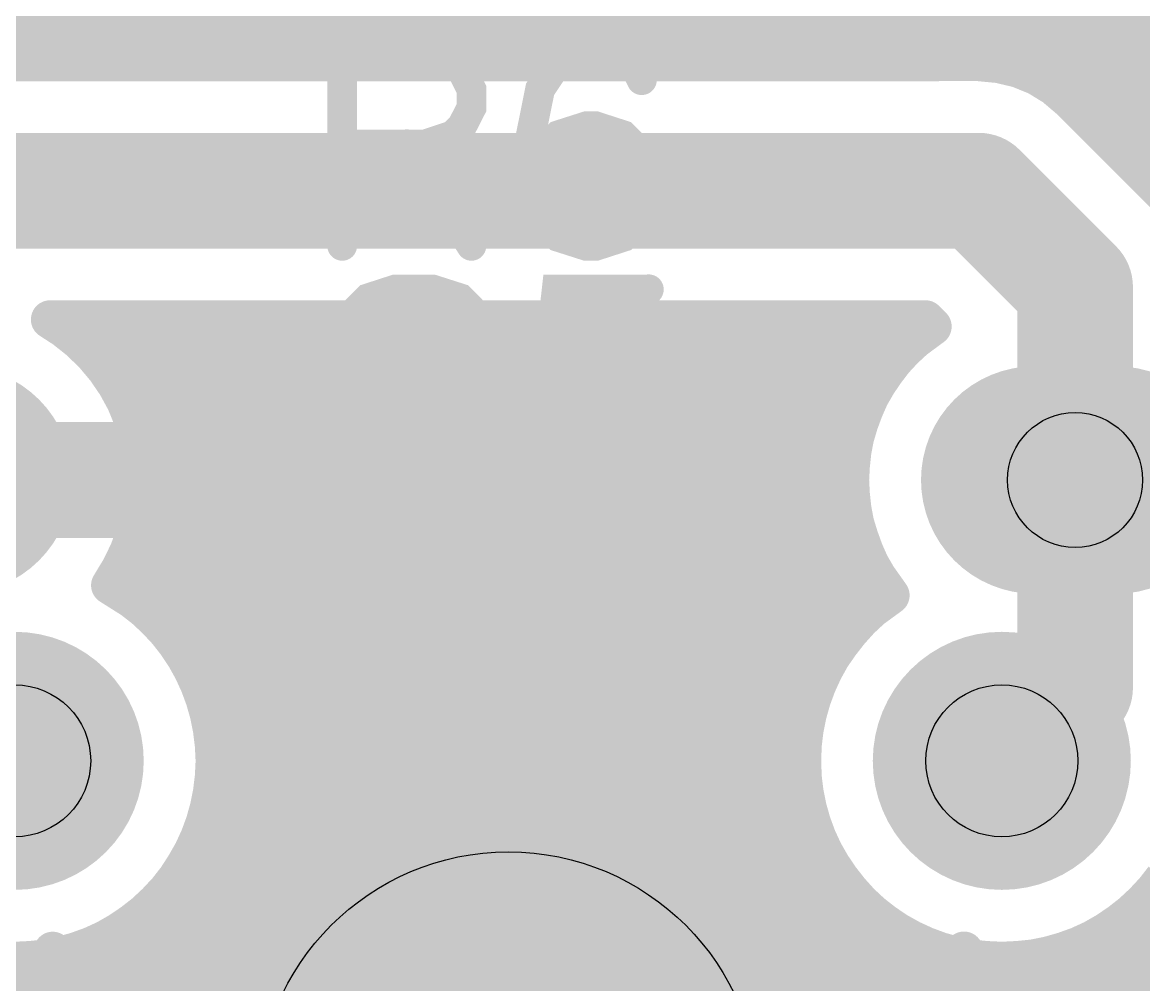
# Model space of a CAD drawing. Extents: x 0 to 2.03, y 0 to 1.72.
# Drawn here: x 1.5019 to 1.7925, y 0.2192 to 0.4686 of the extents above; entities that cross this region are included whole.
import ezdxf

# ---------------------------------------------------------------- set-up
doc = ezdxf.new("R2010")
doc.units = 0
for name, color, linetype in [('Drill_Top', 9, 'CONTINUOUS'), ('Top', 5, 'CONTINUOUS'), ('Top_Silk', 2, 'CONTINUOUS')]:
    doc.layers.add(name, color=color, linetype=linetype)

msp = doc.modelspace()

# ---------------------------------------------------------------- linework, layer by layer
at = {"layer": 'Drill_Top'}
for centre, radius in [((1.7748, 0.35), 0.0175), ((1.4999, 0.2772), 0.0197), ((1.7558, 0.2772), 0.0197)]:
    msp.add_circle(centre, radius, dxfattribs=at)
at = {"layer": 'Top', "linetype": 'CONTINUOUS'}
for points, const_width in [([(1.4542, 0.4676), (2.0064, 0.4676)], 0.01), ([(1.4437, 0.4583), (1.7498, 0.4584)], 0.01), ([(1.7498, 0.4584), (1.755, 0.4579)], 0.01), ([(1.755, 0.4579), (1.7601, 0.4567)], 0.01), ([(1.757, 0.4578), (2.0064, 0.4578)], 0.01), ([(1.7601, 0.4567), (1.765, 0.4547)], 0.01), ([(1.765, 0.4547), (1.7694, 0.452)], 0.01), ([(1.7694, 0.452), (1.7734, 0.4486)], 0.01), ([(1.7734, 0.4486), (1.7737, 0.4483)], 0.01), ([(1.7737, 0.4483), (1.7984, 0.4236)], 0.01), ([(1.7751, 0.4479), (2.0064, 0.4479)], 0.01), ([(1.7849, 0.438), (2.0064, 0.438)], 0.01), ([(1.3686, 0.425), (1.7498, 0.425)], 0.03), ([(1.7498, 0.425), (1.7748, 0.4)], 0.03), ([(1.7948, 0.4282), (2.0064, 0.4282)], 0.01), ([(1.7748, 0.4), (1.7748, 0.2962)], 0.03), ([(1.736, 0.3916), (1.5091, 0.3916)], 0.01), ([(1.5091, 0.3916), (1.5128, 0.3892)], 0.01), ([(1.7378, 0.3898), (1.736, 0.3916)], 0.01), ([(1.5128, 0.3892), (1.5167, 0.3861)], 0.01), ([(1.5145, 0.3887), (1.7351, 0.3887)], 0.01), ([(1.7332, 0.3864), (1.7378, 0.3898)], 0.01), ([(1.5167, 0.3861), (1.5203, 0.3826)], 0.01), ([(1.7304, 0.3838), (1.7332, 0.3864)], 0.01), ([(1.5203, 0.3826), (1.5235, 0.3788)], 0.01), ([(1.7279, 0.3811), (1.7304, 0.3838)], 0.01), ([(1.5235, 0.3788), (1.5263, 0.3747)], 0.01), ([(1.5245, 0.3788), (1.7251, 0.3788)], 0.01), ([(1.7256, 0.3781), (1.7279, 0.3811)], 0.01), ([(1.7235, 0.375), (1.7256, 0.3781)], 0.01), ([(1.5263, 0.3747), (1.5287, 0.3703)], 0.01), ([(1.7216, 0.3717), (1.7235, 0.375)], 0.01), ([(1.5287, 0.3703), (1.5306, 0.3656)], 0.01), ([(1.7201, 0.3683), (1.7216, 0.3717)], 0.01), ([(1.5303, 0.369), (1.7193, 0.369)], 0.01), ([(1.7188, 0.3648), (1.7201, 0.3683)], 0.01), ([(1.5306, 0.3656), (1.532, 0.3608)], 0.01), ([(1.7177, 0.3611), (1.7188, 0.3648)], 0.01), ([(1.4164, 0.35), (1.5332, 0.35)], 0.03), ([(1.532, 0.3608), (1.5328, 0.3559)], 0.01), ([(1.5333, 0.3591), (1.7163, 0.3591)], 0.01), ([(1.717, 0.3575), (1.7177, 0.3611)], 0.01), ([(1.7748, 0.35), (1.7748, 0.2962)], 0.03), ([(1.5328, 0.3559), (1.5332, 0.3509)], 0.01), ([(1.7166, 0.3537), (1.717, 0.3575)], 0.01), ([(1.7164, 0.35), (1.7166, 0.3537)], 0.01), ([(1.5332, 0.3509), (1.533, 0.346)], 0.01), ([(1.7166, 0.3462), (1.7164, 0.35)], 0.01), ([(1.5342, 0.3492), (1.7154, 0.3492)], 0.01), ([(1.533, 0.346), (1.5324, 0.341)], 0.01), ([(1.717, 0.3425), (1.7166, 0.3462)], 0.01), ([(1.5324, 0.341), (1.5312, 0.3362)], 0.01), ([(1.7177, 0.3388), (1.717, 0.3425)], 0.01), ([(1.533, 0.3393), (1.7166, 0.3393)], 0.01), ([(1.7188, 0.3352), (1.7177, 0.3388)], 0.01), ([(1.5312, 0.3362), (1.5295, 0.3315)], 0.01), ([(1.7201, 0.3316), (1.7188, 0.3352)], 0.01), ([(1.5295, 0.3315), (1.5273, 0.327)], 0.01), ([(1.5296, 0.3295), (1.72, 0.3295)], 0.01), ([(1.7216, 0.3282), (1.7201, 0.3316)], 0.01), ([(1.5273, 0.327), (1.5247, 0.3227)], 0.01), ([(1.7235, 0.3249), (1.7216, 0.3282)], 0.01), ([(1.7269, 0.3201), (1.7235, 0.3249)], 0.01), ([(1.5247, 0.3227), (1.5304, 0.3191)], 0.01), ([(1.5304, 0.3191), (1.5336, 0.3166)], 0.01), ([(1.5307, 0.3196), (1.725, 0.3196)], 0.01), ([(1.7221, 0.3166), (1.7269, 0.3201)], 0.01), ([(1.5336, 0.3166), (1.5366, 0.3138)], 0.01), ([(1.7191, 0.3138), (1.7221, 0.3166)], 0.01), ([(1.5366, 0.3138), (1.5394, 0.3108)], 0.01), ([(1.7164, 0.3108), (1.7191, 0.3138)], 0.01), ([(1.5394, 0.3108), (1.5419, 0.3076)], 0.01), ([(1.5413, 0.3097), (1.7145, 0.3097)], 0.01), ([(1.7139, 0.3076), (1.7164, 0.3108)], 0.01), ([(1.5419, 0.3076), (1.5441, 0.3043)], 0.01), ([(1.7116, 0.3043), (1.7139, 0.3076)], 0.01), ([(1.7748, 0.2962), (1.7558, 0.2772)], 0.03), ([(1.7748, 0.2962), (1.7558, 0.2772)], 0.03), ([(1.5441, 0.3043), (1.5461, 0.3007)], 0.01), ([(1.7096, 0.3007), (1.7116, 0.3043)], 0.01), ([(1.5461, 0.3007), (1.5478, 0.297)], 0.01), ([(1.7079, 0.297), (1.7096, 0.3007)], 0.01), ([(1.5475, 0.2999), (1.7082, 0.2999)], 0.01), ([(1.5478, 0.297), (1.5492, 0.2932)], 0.01), ([(1.7065, 0.2932), (1.7079, 0.297)], 0.01), ([(1.5492, 0.2932), (1.5503, 0.2893)], 0.01), ([(1.7054, 0.2893), (1.7065, 0.2932)], 0.01), ([(1.5503, 0.2893), (1.5511, 0.2853)], 0.01), ([(1.5512, 0.29), (1.7046, 0.29)], 0.01), ([(1.7046, 0.2853), (1.7054, 0.2893)], 0.01), ([(1.5511, 0.2853), (1.5516, 0.2812)], 0.01), ([(1.7041, 0.2812), (1.7046, 0.2853)], 0.01), ([(1.5516, 0.2812), (1.5518, 0.2772)], 0.01), ([(1.5527, 0.2801), (1.703, 0.2801)], 0.01), ([(1.704, 0.2772), (1.7041, 0.2812)], 0.01), ([(1.5518, 0.2772), (1.5516, 0.2731)], 0.01), ([(1.7041, 0.2731), (1.704, 0.2772)], 0.01), ([(1.5516, 0.2731), (1.5511, 0.269)], 0.01), ([(1.7046, 0.269), (1.7041, 0.2731)], 0.01), ([(1.5511, 0.269), (1.5503, 0.265)], 0.01), ([(1.5523, 0.2703), (1.7034, 0.2703)], 0.01), ([(1.7054, 0.265), (1.7046, 0.269)], 0.01), ([(1.5503, 0.265), (1.5492, 0.2611)], 0.01), ([(1.7065, 0.2611), (1.7054, 0.265)], 0.01), ([(1.5492, 0.2611), (1.5478, 0.2573)], 0.01), ([(1.55, 0.2604), (1.7057, 0.2604)], 0.01), ([(1.7079, 0.2573), (1.7065, 0.2611)], 0.01), ([(1.5478, 0.2573), (1.5461, 0.2536)], 0.01), ([(1.7096, 0.2536), (1.7079, 0.2573)], 0.01), ([(1.5461, 0.2536), (1.5441, 0.2501)], 0.01), ([(1.7116, 0.2501), (1.7096, 0.2536)], 0.01), ([(1.5441, 0.2501), (1.5419, 0.2467)], 0.01), ([(1.5454, 0.2505), (1.7103, 0.2505)], 0.01), ([(1.7139, 0.2467), (1.7116, 0.2501)], 0.01), ([(1.5419, 0.2467), (1.5394, 0.2435)], 0.01), ([(1.7164, 0.2435), (1.7139, 0.2467)], 0.01), ([(1.7978, 0.2467), (1.7953, 0.2435)], 0.01), ([(1.5394, 0.2435), (1.5366, 0.2405)], 0.01), ([(1.7191, 0.2405), (1.7164, 0.2435)], 0.01), ([(1.7953, 0.2435), (1.7925, 0.2405)], 0.01), ([(1.5366, 0.2405), (1.5336, 0.2377)], 0.01), ([(1.5378, 0.2407), (1.718, 0.2407)], 0.01), ([(1.7221, 0.2377), (1.7191, 0.2405)], 0.01), ([(1.7925, 0.2405), (1.7895, 0.2377)], 0.01), ([(1.7937, 0.2407), (1.8691, 0.2407)], 0.01), ([(1.5336, 0.2377), (1.5304, 0.2352)], 0.01), ([(1.7253, 0.2352), (1.7221, 0.2377)], 0.01), ([(1.7895, 0.2377), (1.7863, 0.2352)], 0.01), ([(1.5304, 0.2352), (1.527, 0.2329)], 0.01), ([(1.7287, 0.2329), (1.7253, 0.2352)], 0.01), ([(1.7863, 0.2352), (1.7829, 0.2329)], 0.01), ([(1.5235, 0.2309), (1.5198, 0.2292)], 0.01), ([(1.527, 0.2329), (1.5235, 0.2309)], 0.01), ([(1.5242, 0.2308), (1.7316, 0.2308)], 0.01), ([(1.7323, 0.2309), (1.7287, 0.2329)], 0.01), ([(1.736, 0.2292), (1.7323, 0.2309)], 0.01), ([(1.7794, 0.2309), (1.7757, 0.2292)], 0.01), ([(1.7829, 0.2329), (1.7794, 0.2309)], 0.01), ([(1.7801, 0.2308), (1.8957, 0.2308)], 0.01), ([(1.5159, 0.2278), (1.512, 0.2267)], 0.01), ([(1.5198, 0.2292), (1.5159, 0.2278)], 0.01), ([(1.7398, 0.2278), (1.736, 0.2292)], 0.01), ([(1.7437, 0.2267), (1.7398, 0.2278)], 0.01), ([(1.7718, 0.2278), (1.7679, 0.2267)], 0.01), ([(1.7757, 0.2292), (1.7718, 0.2278)], 0.01), ([(1.4999, 0.2253), (1.4958, 0.2255)], 0.01), ([(1.504, 0.2255), (1.4999, 0.2253)], 0.01), ([(1.508, 0.2259), (1.504, 0.2255)], 0.01), ([(1.512, 0.2267), (1.508, 0.2259)], 0.01), ([(1.7477, 0.2259), (1.7437, 0.2267)], 0.01), ([(1.7517, 0.2255), (1.7477, 0.2259)], 0.01), ([(1.7558, 0.2253), (1.7517, 0.2255)], 0.01), ([(1.7599, 0.2255), (1.7558, 0.2253)], 0.01), ([(1.7639, 0.2259), (1.7599, 0.2255)], 0.01), ([(1.7679, 0.2267), (1.7639, 0.2259)], 0.01), ([(0.2906, 0.2209), (2.0064, 0.2209)], 0.01)]:
    msp.add_lwpolyline(points, dxfattribs=dict(at, const_width=const_width))
for points, const_width in [([(1.7473, 0.4584, 1), (1.7523, 0.4584, 1), (1.7473, 0.4584, 1)], 0.005), ([(1.7473, 0.4584, 1), (1.7523, 0.4584, 1), (1.7473, 0.4584, 1)], 0.005), ([(1.7525, 0.4579, 1), (1.7575, 0.4579, 1), (1.7525, 0.4579, 1)], 0.005), ([(1.7525, 0.4579, 1), (1.7575, 0.4579, 1), (1.7525, 0.4579, 1)], 0.005), ([(1.7576, 0.4567, 1), (1.7626, 0.4567, 1), (1.7576, 0.4567, 1)], 0.005), ([(1.7576, 0.4567, 1), (1.7626, 0.4567, 1), (1.7576, 0.4567, 1)], 0.005), ([(1.7625, 0.4547, 1), (1.7675, 0.4547, 1), (1.7625, 0.4547, 1)], 0.005), ([(1.7625, 0.4547, 1), (1.7675, 0.4547, 1), (1.7625, 0.4547, 1)], 0.005), ([(1.7669, 0.452, 1), (1.7719, 0.452, 1), (1.7669, 0.452, 1)], 0.005), ([(1.7669, 0.452, 1), (1.7719, 0.452, 1), (1.7669, 0.452, 1)], 0.005), ([(1.7709, 0.4486, 1), (1.7759, 0.4486, 1), (1.7709, 0.4486, 1)], 0.005), ([(1.7709, 0.4486, 1), (1.7759, 0.4486, 1), (1.7709, 0.4486, 1)], 0.005), ([(1.7712, 0.4483, 1), (1.7762, 0.4483, 1), (1.7712, 0.4483, 1)], 0.005), ([(1.7712, 0.4483, 1), (1.7762, 0.4483, 1), (1.7712, 0.4483, 1)], 0.005), ([(1.7423, 0.425, 1), (1.7573, 0.425, 1), (1.7423, 0.425, 1)], 0.015), ([(1.7423, 0.425, 1), (1.7573, 0.425, 1), (1.7423, 0.425, 1)], 0.015), ([(1.7673, 0.4, 1), (1.7823, 0.4, 1), (1.7673, 0.4, 1)], 0.015), ([(1.7673, 0.4, 1), (1.7823, 0.4, 1), (1.7673, 0.4, 1)], 0.015), ([(1.5066, 0.3916, 1), (1.5116, 0.3916, 1), (1.5066, 0.3916, 1)], 0.005), ([(1.5066, 0.3916, 1), (1.5116, 0.3916, 1), (1.5066, 0.3916, 1)], 0.005), ([(1.7335, 0.3916, 1), (1.7385, 0.3916, 1), (1.7335, 0.3916, 1)], 0.005), ([(1.7335, 0.3916, 1), (1.7385, 0.3916, 1), (1.7335, 0.3916, 1)], 0.005), ([(1.5103, 0.3892, 1), (1.5153, 0.3892, 1), (1.5103, 0.3892, 1)], 0.005), ([(1.5103, 0.3892, 1), (1.5153, 0.3892, 1), (1.5103, 0.3892, 1)], 0.005), ([(1.7353, 0.3898, 1), (1.7403, 0.3898, 1), (1.7353, 0.3898, 1)], 0.005), ([(1.7353, 0.3898, 1), (1.7403, 0.3898, 1), (1.7353, 0.3898, 1)], 0.005), ([(1.5142, 0.3861, 1), (1.5192, 0.3861, 1), (1.5142, 0.3861, 1)], 0.005), ([(1.5142, 0.3861, 1), (1.5192, 0.3861, 1), (1.5142, 0.3861, 1)], 0.005), ([(1.7307, 0.3864, 1), (1.7357, 0.3864, 1), (1.7307, 0.3864, 1)], 0.005), ([(1.7307, 0.3864, 1), (1.7357, 0.3864, 1), (1.7307, 0.3864, 1)], 0.005), ([(1.5178, 0.3826, 1), (1.5228, 0.3826, 1), (1.5178, 0.3826, 1)], 0.005), ([(1.5178, 0.3826, 1), (1.5228, 0.3826, 1), (1.5178, 0.3826, 1)], 0.005), ([(1.7279, 0.3838, 1), (1.7329, 0.3838, 1), (1.7279, 0.3838, 1)], 0.005), ([(1.7279, 0.3838, 1), (1.7329, 0.3838, 1), (1.7279, 0.3838, 1)], 0.005), ([(1.521, 0.3788, 1), (1.526, 0.3788, 1), (1.521, 0.3788, 1)], 0.005), ([(1.521, 0.3788, 1), (1.526, 0.3788, 1), (1.521, 0.3788, 1)], 0.005), ([(1.7254, 0.3811, 1), (1.7304, 0.3811, 1), (1.7254, 0.3811, 1)], 0.005), ([(1.7254, 0.3811, 1), (1.7304, 0.3811, 1), (1.7254, 0.3811, 1)], 0.005), ([(1.7231, 0.3781, 1), (1.7281, 0.3781, 1), (1.7231, 0.3781, 1)], 0.005), ([(1.7231, 0.3781, 1), (1.7281, 0.3781, 1), (1.7231, 0.3781, 1)], 0.005), ([(1.5001, 0.35, 1), (1.4706, 0.35, 1), (1.5001, 0.35, 1)], 0.0295), ([(1.5238, 0.3747, 1), (1.5288, 0.3747, 1), (1.5238, 0.3747, 1)], 0.005), ([(1.5238, 0.3747, 1), (1.5288, 0.3747, 1), (1.5238, 0.3747, 1)], 0.005), ([(1.721, 0.375, 1), (1.726, 0.375, 1), (1.721, 0.375, 1)], 0.005), ([(1.721, 0.375, 1), (1.726, 0.375, 1), (1.721, 0.375, 1)], 0.005), ([(1.7791, 0.35, 1), (1.7496, 0.35, 1), (1.7791, 0.35, 1)], 0.0295), ([(1.8001, 0.35, 1), (1.7706, 0.35, 1), (1.8001, 0.35, 1)], 0.0295), ([(1.5262, 0.3703, 1), (1.5312, 0.3703, 1), (1.5262, 0.3703, 1)], 0.005), ([(1.5262, 0.3703, 1), (1.5312, 0.3703, 1), (1.5262, 0.3703, 1)], 0.005), ([(1.7191, 0.3717, 1), (1.7241, 0.3717, 1), (1.7191, 0.3717, 1)], 0.005), ([(1.7191, 0.3717, 1), (1.7241, 0.3717, 1), (1.7191, 0.3717, 1)], 0.005), ([(1.7176, 0.3683, 1), (1.7226, 0.3683, 1), (1.7176, 0.3683, 1)], 0.005), ([(1.7176, 0.3683, 1), (1.7226, 0.3683, 1), (1.7176, 0.3683, 1)], 0.005), ([(1.5281, 0.3656, 1), (1.5331, 0.3656, 1), (1.5281, 0.3656, 1)], 0.005), ([(1.5281, 0.3656, 1), (1.5331, 0.3656, 1), (1.5281, 0.3656, 1)], 0.005), ([(1.7163, 0.3648, 1), (1.7213, 0.3648, 1), (1.7163, 0.3648, 1)], 0.005), ([(1.7163, 0.3648, 1), (1.7213, 0.3648, 1), (1.7163, 0.3648, 1)], 0.005), ([(1.5295, 0.3608, 1), (1.5345, 0.3608, 1), (1.5295, 0.3608, 1)], 0.005), ([(1.5295, 0.3608, 1), (1.5345, 0.3608, 1), (1.5295, 0.3608, 1)], 0.005), ([(1.7152, 0.3611, 1), (1.7202, 0.3611, 1), (1.7152, 0.3611, 1)], 0.005), ([(1.7152, 0.3611, 1), (1.7202, 0.3611, 1), (1.7152, 0.3611, 1)], 0.005), ([(1.7673, 0.35, 1), (1.7823, 0.35, 1), (1.7673, 0.35, 1)], 0.015), ([(1.5303, 0.3559, 1), (1.5353, 0.3559, 1), (1.5303, 0.3559, 1)], 0.005), ([(1.5303, 0.3559, 1), (1.5353, 0.3559, 1), (1.5303, 0.3559, 1)], 0.005), ([(1.7145, 0.3575, 1), (1.7195, 0.3575, 1), (1.7145, 0.3575, 1)], 0.005), ([(1.7145, 0.3575, 1), (1.7195, 0.3575, 1), (1.7145, 0.3575, 1)], 0.005), ([(1.7141, 0.3537, 1), (1.7191, 0.3537, 1), (1.7141, 0.3537, 1)], 0.005), ([(1.7141, 0.3537, 1), (1.7191, 0.3537, 1), (1.7141, 0.3537, 1)], 0.005), ([(1.5307, 0.3509, 1), (1.5357, 0.3509, 1), (1.5307, 0.3509, 1)], 0.005), ([(1.5307, 0.3509, 1), (1.5357, 0.3509, 1), (1.5307, 0.3509, 1)], 0.005), ([(1.7139, 0.35, 1), (1.7189, 0.35, 1), (1.7139, 0.35, 1)], 0.005), ([(1.7139, 0.35, 1), (1.7189, 0.35, 1), (1.7139, 0.35, 1)], 0.005), ([(1.5305, 0.346, 1), (1.5355, 0.346, 1), (1.5305, 0.346, 1)], 0.005), ([(1.5305, 0.346, 1), (1.5355, 0.346, 1), (1.5305, 0.346, 1)], 0.005), ([(1.7141, 0.3462, 1), (1.7191, 0.3462, 1), (1.7141, 0.3462, 1)], 0.005), ([(1.7141, 0.3462, 1), (1.7191, 0.3462, 1), (1.7141, 0.3462, 1)], 0.005), ([(1.5299, 0.341, 1), (1.5349, 0.341, 1), (1.5299, 0.341, 1)], 0.005), ([(1.5299, 0.341, 1), (1.5349, 0.341, 1), (1.5299, 0.341, 1)], 0.005), ([(1.7145, 0.3425, 1), (1.7195, 0.3425, 1), (1.7145, 0.3425, 1)], 0.005), ([(1.7145, 0.3425, 1), (1.7195, 0.3425, 1), (1.7145, 0.3425, 1)], 0.005), ([(1.7152, 0.3388, 1), (1.7202, 0.3388, 1), (1.7152, 0.3388, 1)], 0.005), ([(1.7152, 0.3388, 1), (1.7202, 0.3388, 1), (1.7152, 0.3388, 1)], 0.005), ([(1.5287, 0.3362, 1), (1.5337, 0.3362, 1), (1.5287, 0.3362, 1)], 0.005), ([(1.5287, 0.3362, 1), (1.5337, 0.3362, 1), (1.5287, 0.3362, 1)], 0.005), ([(1.7163, 0.3352, 1), (1.7213, 0.3352, 1), (1.7163, 0.3352, 1)], 0.005), ([(1.7163, 0.3352, 1), (1.7213, 0.3352, 1), (1.7163, 0.3352, 1)], 0.005), ([(1.527, 0.3315, 1), (1.532, 0.3315, 1), (1.527, 0.3315, 1)], 0.005), ([(1.527, 0.3315, 1), (1.532, 0.3315, 1), (1.527, 0.3315, 1)], 0.005), ([(1.7176, 0.3316, 1), (1.7226, 0.3316, 1), (1.7176, 0.3316, 1)], 0.005), ([(1.7176, 0.3316, 1), (1.7226, 0.3316, 1), (1.7176, 0.3316, 1)], 0.005), ([(1.5248, 0.327, 1), (1.5298, 0.327, 1), (1.5248, 0.327, 1)], 0.005), ([(1.5248, 0.327, 1), (1.5298, 0.327, 1), (1.5248, 0.327, 1)], 0.005), ([(1.7191, 0.3282, 1), (1.7241, 0.3282, 1), (1.7191, 0.3282, 1)], 0.005), ([(1.7191, 0.3282, 1), (1.7241, 0.3282, 1), (1.7191, 0.3282, 1)], 0.005), ([(1.721, 0.3249, 1), (1.726, 0.3249, 1), (1.721, 0.3249, 1)], 0.005), ([(1.721, 0.3249, 1), (1.726, 0.3249, 1), (1.721, 0.3249, 1)], 0.005), ([(1.5222, 0.3227, 1), (1.5272, 0.3227, 1), (1.5222, 0.3227, 1)], 0.005), ([(1.5222, 0.3227, 1), (1.5272, 0.3227, 1), (1.5222, 0.3227, 1)], 0.005), ([(1.5279, 0.3191, 1), (1.5329, 0.3191, 1), (1.5279, 0.3191, 1)], 0.005), ([(1.5279, 0.3191, 1), (1.5329, 0.3191, 1), (1.5279, 0.3191, 1)], 0.005), ([(1.7244, 0.3201, 1), (1.7294, 0.3201, 1), (1.7244, 0.3201, 1)], 0.005), ([(1.7244, 0.3201, 1), (1.7294, 0.3201, 1), (1.7244, 0.3201, 1)], 0.005), ([(1.5311, 0.3166, 1), (1.5361, 0.3166, 1), (1.5311, 0.3166, 1)], 0.005), ([(1.5311, 0.3166, 1), (1.5361, 0.3166, 1), (1.5311, 0.3166, 1)], 0.005), ([(1.7196, 0.3166, 1), (1.7246, 0.3166, 1), (1.7196, 0.3166, 1)], 0.005), ([(1.7196, 0.3166, 1), (1.7246, 0.3166, 1), (1.7196, 0.3166, 1)], 0.005), ([(1.5341, 0.3138, 1), (1.5391, 0.3138, 1), (1.5341, 0.3138, 1)], 0.005), ([(1.5341, 0.3138, 1), (1.5391, 0.3138, 1), (1.5341, 0.3138, 1)], 0.005), ([(1.7166, 0.3138, 1), (1.7216, 0.3138, 1), (1.7166, 0.3138, 1)], 0.005), ([(1.7166, 0.3138, 1), (1.7216, 0.3138, 1), (1.7166, 0.3138, 1)], 0.005), ([(1.5369, 0.3108, 1), (1.5419, 0.3108, 1), (1.5369, 0.3108, 1)], 0.005), ([(1.5369, 0.3108, 1), (1.5419, 0.3108, 1), (1.5369, 0.3108, 1)], 0.005), ([(1.7139, 0.3108, 1), (1.7189, 0.3108, 1), (1.7139, 0.3108, 1)], 0.005), ([(1.7139, 0.3108, 1), (1.7189, 0.3108, 1), (1.7139, 0.3108, 1)], 0.005), ([(1.5394, 0.3076, 1), (1.5444, 0.3076, 1), (1.5394, 0.3076, 1)], 0.005), ([(1.5394, 0.3076, 1), (1.5444, 0.3076, 1), (1.5394, 0.3076, 1)], 0.005), ([(1.7114, 0.3076, 1), (1.7164, 0.3076, 1), (1.7114, 0.3076, 1)], 0.005), ([(1.7114, 0.3076, 1), (1.7164, 0.3076, 1), (1.7114, 0.3076, 1)], 0.005), ([(1.7673, 0.2962, 1), (1.7823, 0.2962, 1), (1.7673, 0.2962, 1)], 0.015), ([(1.7673, 0.2962, 1), (1.7823, 0.2962, 1), (1.7673, 0.2962, 1)], 0.015), ([(1.7673, 0.2962, 1), (1.7823, 0.2962, 1), (1.7673, 0.2962, 1)], 0.015), ([(1.7673, 0.2962, 1), (1.7823, 0.2962, 1), (1.7673, 0.2962, 1)], 0.015), ([(1.5166, 0.2772, 1), (1.4832, 0.2772, 1), (1.5166, 0.2772, 1)], 0.0335), ([(1.5416, 0.3043, 1), (1.5466, 0.3043, 1), (1.5416, 0.3043, 1)], 0.005), ([(1.5416, 0.3043, 1), (1.5466, 0.3043, 1), (1.5416, 0.3043, 1)], 0.005), ([(1.7091, 0.3043, 1), (1.7141, 0.3043, 1), (1.7091, 0.3043, 1)], 0.005), ([(1.7091, 0.3043, 1), (1.7141, 0.3043, 1), (1.7091, 0.3043, 1)], 0.005), ([(1.7725, 0.2772, 1), (1.7391, 0.2772, 1), (1.7725, 0.2772, 1)], 0.0335), ([(1.5436, 0.3007, 1), (1.5486, 0.3007, 1), (1.5436, 0.3007, 1)], 0.005), ([(1.5436, 0.3007, 1), (1.5486, 0.3007, 1), (1.5436, 0.3007, 1)], 0.005), ([(1.7071, 0.3007, 1), (1.7121, 0.3007, 1), (1.7071, 0.3007, 1)], 0.005), ([(1.7071, 0.3007, 1), (1.7121, 0.3007, 1), (1.7071, 0.3007, 1)], 0.005), ([(1.5453, 0.297, 1), (1.5503, 0.297, 1), (1.5453, 0.297, 1)], 0.005), ([(1.5453, 0.297, 1), (1.5503, 0.297, 1), (1.5453, 0.297, 1)], 0.005), ([(1.7054, 0.297, 1), (1.7104, 0.297, 1), (1.7054, 0.297, 1)], 0.005), ([(1.7054, 0.297, 1), (1.7104, 0.297, 1), (1.7054, 0.297, 1)], 0.005), ([(1.5467, 0.2932, 1), (1.5517, 0.2932, 1), (1.5467, 0.2932, 1)], 0.005), ([(1.5467, 0.2932, 1), (1.5517, 0.2932, 1), (1.5467, 0.2932, 1)], 0.005), ([(1.704, 0.2932, 1), (1.709, 0.2932, 1), (1.704, 0.2932, 1)], 0.005), ([(1.704, 0.2932, 1), (1.709, 0.2932, 1), (1.704, 0.2932, 1)], 0.005), ([(1.5478, 0.2893, 1), (1.5528, 0.2893, 1), (1.5478, 0.2893, 1)], 0.005), ([(1.5478, 0.2893, 1), (1.5528, 0.2893, 1), (1.5478, 0.2893, 1)], 0.005), ([(1.7029, 0.2893, 1), (1.7079, 0.2893, 1), (1.7029, 0.2893, 1)], 0.005), ([(1.7029, 0.2893, 1), (1.7079, 0.2893, 1), (1.7029, 0.2893, 1)], 0.005), ([(1.7483, 0.2772, 1), (1.7633, 0.2772, 1), (1.7483, 0.2772, 1)], 0.015), ([(1.7483, 0.2772, 1), (1.7633, 0.2772, 1), (1.7483, 0.2772, 1)], 0.015), ([(1.5486, 0.2853, 1), (1.5536, 0.2853, 1), (1.5486, 0.2853, 1)], 0.005), ([(1.5486, 0.2853, 1), (1.5536, 0.2853, 1), (1.5486, 0.2853, 1)], 0.005), ([(1.7021, 0.2853, 1), (1.7071, 0.2853, 1), (1.7021, 0.2853, 1)], 0.005), ([(1.7021, 0.2853, 1), (1.7071, 0.2853, 1), (1.7021, 0.2853, 1)], 0.005), ([(1.5491, 0.2812, 1), (1.5541, 0.2812, 1), (1.5491, 0.2812, 1)], 0.005), ([(1.5491, 0.2812, 1), (1.5541, 0.2812, 1), (1.5491, 0.2812, 1)], 0.005), ([(1.7016, 0.2812, 1), (1.7066, 0.2812, 1), (1.7016, 0.2812, 1)], 0.005), ([(1.7016, 0.2812, 1), (1.7066, 0.2812, 1), (1.7016, 0.2812, 1)], 0.005), ([(1.5493, 0.2772, 1), (1.5543, 0.2772, 1), (1.5493, 0.2772, 1)], 0.005), ([(1.5493, 0.2772, 1), (1.5543, 0.2772, 1), (1.5493, 0.2772, 1)], 0.005), ([(1.7015, 0.2772, 1), (1.7065, 0.2772, 1), (1.7015, 0.2772, 1)], 0.005), ([(1.7015, 0.2772, 1), (1.7065, 0.2772, 1), (1.7015, 0.2772, 1)], 0.005), ([(1.5491, 0.2731, 1), (1.5541, 0.2731, 1), (1.5491, 0.2731, 1)], 0.005), ([(1.5491, 0.2731, 1), (1.5541, 0.2731, 1), (1.5491, 0.2731, 1)], 0.005), ([(1.7016, 0.2731, 1), (1.7066, 0.2731, 1), (1.7016, 0.2731, 1)], 0.005), ([(1.7016, 0.2731, 1), (1.7066, 0.2731, 1), (1.7016, 0.2731, 1)], 0.005), ([(1.5486, 0.269, 1), (1.5536, 0.269, 1), (1.5486, 0.269, 1)], 0.005), ([(1.5486, 0.269, 1), (1.5536, 0.269, 1), (1.5486, 0.269, 1)], 0.005), ([(1.7021, 0.269, 1), (1.7071, 0.269, 1), (1.7021, 0.269, 1)], 0.005), ([(1.7021, 0.269, 1), (1.7071, 0.269, 1), (1.7021, 0.269, 1)], 0.005), ([(1.5478, 0.265, 1), (1.5528, 0.265, 1), (1.5478, 0.265, 1)], 0.005), ([(1.5478, 0.265, 1), (1.5528, 0.265, 1), (1.5478, 0.265, 1)], 0.005), ([(1.7029, 0.265, 1), (1.7079, 0.265, 1), (1.7029, 0.265, 1)], 0.005), ([(1.7029, 0.265, 1), (1.7079, 0.265, 1), (1.7029, 0.265, 1)], 0.005), ([(1.5467, 0.2611, 1), (1.5517, 0.2611, 1), (1.5467, 0.2611, 1)], 0.005), ([(1.5467, 0.2611, 1), (1.5517, 0.2611, 1), (1.5467, 0.2611, 1)], 0.005), ([(1.704, 0.2611, 1), (1.709, 0.2611, 1), (1.704, 0.2611, 1)], 0.005), ([(1.704, 0.2611, 1), (1.709, 0.2611, 1), (1.704, 0.2611, 1)], 0.005), ([(1.5453, 0.2573, 1), (1.5503, 0.2573, 1), (1.5453, 0.2573, 1)], 0.005), ([(1.5453, 0.2573, 1), (1.5503, 0.2573, 1), (1.5453, 0.2573, 1)], 0.005), ([(1.7054, 0.2573, 1), (1.7104, 0.2573, 1), (1.7054, 0.2573, 1)], 0.005), ([(1.7054, 0.2573, 1), (1.7104, 0.2573, 1), (1.7054, 0.2573, 1)], 0.005), ([(1.5436, 0.2536, 1), (1.5486, 0.2536, 1), (1.5436, 0.2536, 1)], 0.005), ([(1.5436, 0.2536, 1), (1.5486, 0.2536, 1), (1.5436, 0.2536, 1)], 0.005), ([(1.7071, 0.2536, 1), (1.7121, 0.2536, 1), (1.7071, 0.2536, 1)], 0.005), ([(1.7071, 0.2536, 1), (1.7121, 0.2536, 1), (1.7071, 0.2536, 1)], 0.005), ([(1.5416, 0.2501, 1), (1.5466, 0.2501, 1), (1.5416, 0.2501, 1)], 0.005), ([(1.5416, 0.2501, 1), (1.5466, 0.2501, 1), (1.5416, 0.2501, 1)], 0.005), ([(1.7091, 0.2501, 1), (1.7141, 0.2501, 1), (1.7091, 0.2501, 1)], 0.005), ([(1.7091, 0.2501, 1), (1.7141, 0.2501, 1), (1.7091, 0.2501, 1)], 0.005), ([(1.5394, 0.2467, 1), (1.5444, 0.2467, 1), (1.5394, 0.2467, 1)], 0.005), ([(1.5394, 0.2467, 1), (1.5444, 0.2467, 1), (1.5394, 0.2467, 1)], 0.005), ([(1.7114, 0.2467, 1), (1.7164, 0.2467, 1), (1.7114, 0.2467, 1)], 0.005), ([(1.7114, 0.2467, 1), (1.7164, 0.2467, 1), (1.7114, 0.2467, 1)], 0.005), ([(1.5369, 0.2435, 1), (1.5419, 0.2435, 1), (1.5369, 0.2435, 1)], 0.005), ([(1.5369, 0.2435, 1), (1.5419, 0.2435, 1), (1.5369, 0.2435, 1)], 0.005), ([(1.7139, 0.2435, 1), (1.7189, 0.2435, 1), (1.7139, 0.2435, 1)], 0.005), ([(1.7139, 0.2435, 1), (1.7189, 0.2435, 1), (1.7139, 0.2435, 1)], 0.005), ([(1.7928, 0.2435, 1), (1.7978, 0.2435, 1), (1.7928, 0.2435, 1)], 0.005), ([(1.7928, 0.2435, 1), (1.7978, 0.2435, 1), (1.7928, 0.2435, 1)], 0.005), ([(1.5341, 0.2405, 1), (1.5391, 0.2405, 1), (1.5341, 0.2405, 1)], 0.005), ([(1.5341, 0.2405, 1), (1.5391, 0.2405, 1), (1.5341, 0.2405, 1)], 0.005), ([(1.7166, 0.2405, 1), (1.7216, 0.2405, 1), (1.7166, 0.2405, 1)], 0.005), ([(1.7166, 0.2405, 1), (1.7216, 0.2405, 1), (1.7166, 0.2405, 1)], 0.005), ([(1.79, 0.2405, 1), (1.795, 0.2405, 1), (1.79, 0.2405, 1)], 0.005), ([(1.79, 0.2405, 1), (1.795, 0.2405, 1), (1.79, 0.2405, 1)], 0.005), ([(1.5311, 0.2377, 1), (1.5361, 0.2377, 1), (1.5311, 0.2377, 1)], 0.005), ([(1.5311, 0.2377, 1), (1.5361, 0.2377, 1), (1.5311, 0.2377, 1)], 0.005), ([(1.7196, 0.2377, 1), (1.7246, 0.2377, 1), (1.7196, 0.2377, 1)], 0.005), ([(1.7196, 0.2377, 1), (1.7246, 0.2377, 1), (1.7196, 0.2377, 1)], 0.005), ([(1.787, 0.2377, 1), (1.792, 0.2377, 1), (1.787, 0.2377, 1)], 0.005), ([(1.787, 0.2377, 1), (1.792, 0.2377, 1), (1.787, 0.2377, 1)], 0.005), ([(1.5279, 0.2352, 1), (1.5329, 0.2352, 1), (1.5279, 0.2352, 1)], 0.005), ([(1.5279, 0.2352, 1), (1.5329, 0.2352, 1), (1.5279, 0.2352, 1)], 0.005), ([(1.7228, 0.2352, 1), (1.7278, 0.2352, 1), (1.7228, 0.2352, 1)], 0.005), ([(1.7228, 0.2352, 1), (1.7278, 0.2352, 1), (1.7228, 0.2352, 1)], 0.005), ([(1.7838, 0.2352, 1), (1.7888, 0.2352, 1), (1.7838, 0.2352, 1)], 0.005), ([(1.7838, 0.2352, 1), (1.7888, 0.2352, 1), (1.7838, 0.2352, 1)], 0.005), ([(1.521, 0.2309, 1), (1.526, 0.2309, 1), (1.521, 0.2309, 1)], 0.005), ([(1.521, 0.2309, 1), (1.526, 0.2309, 1), (1.521, 0.2309, 1)], 0.005), ([(1.5245, 0.2329, 1), (1.5295, 0.2329, 1), (1.5245, 0.2329, 1)], 0.005), ([(1.5245, 0.2329, 1), (1.5295, 0.2329, 1), (1.5245, 0.2329, 1)], 0.005), ([(1.7262, 0.2329, 1), (1.7312, 0.2329, 1), (1.7262, 0.2329, 1)], 0.005), ([(1.7262, 0.2329, 1), (1.7312, 0.2329, 1), (1.7262, 0.2329, 1)], 0.005), ([(1.7298, 0.2309, 1), (1.7348, 0.2309, 1), (1.7298, 0.2309, 1)], 0.005), ([(1.7298, 0.2309, 1), (1.7348, 0.2309, 1), (1.7298, 0.2309, 1)], 0.005), ([(1.7769, 0.2309, 1), (1.7819, 0.2309, 1), (1.7769, 0.2309, 1)], 0.005), ([(1.7769, 0.2309, 1), (1.7819, 0.2309, 1), (1.7769, 0.2309, 1)], 0.005), ([(1.7804, 0.2329, 1), (1.7854, 0.2329, 1), (1.7804, 0.2329, 1)], 0.005), ([(1.7804, 0.2329, 1), (1.7854, 0.2329, 1), (1.7804, 0.2329, 1)], 0.005), ([(1.5134, 0.2278, 1), (1.5184, 0.2278, 1), (1.5134, 0.2278, 1)], 0.005), ([(1.5134, 0.2278, 1), (1.5184, 0.2278, 1), (1.5134, 0.2278, 1)], 0.005), ([(1.5173, 0.2292, 1), (1.5223, 0.2292, 1), (1.5173, 0.2292, 1)], 0.005), ([(1.5173, 0.2292, 1), (1.5223, 0.2292, 1), (1.5173, 0.2292, 1)], 0.005), ([(1.7335, 0.2292, 1), (1.7385, 0.2292, 1), (1.7335, 0.2292, 1)], 0.005), ([(1.7335, 0.2292, 1), (1.7385, 0.2292, 1), (1.7335, 0.2292, 1)], 0.005), ([(1.7373, 0.2278, 1), (1.7423, 0.2278, 1), (1.7373, 0.2278, 1)], 0.005), ([(1.7373, 0.2278, 1), (1.7423, 0.2278, 1), (1.7373, 0.2278, 1)], 0.005), ([(1.7693, 0.2278, 1), (1.7743, 0.2278, 1), (1.7693, 0.2278, 1)], 0.005), ([(1.7693, 0.2278, 1), (1.7743, 0.2278, 1), (1.7693, 0.2278, 1)], 0.005), ([(1.7732, 0.2292, 1), (1.7782, 0.2292, 1), (1.7732, 0.2292, 1)], 0.005), ([(1.7732, 0.2292, 1), (1.7782, 0.2292, 1), (1.7732, 0.2292, 1)], 0.005), ([(1.4974, 0.2253, 1), (1.5024, 0.2253, 1), (1.4974, 0.2253, 1)], 0.005), ([(1.4974, 0.2253, 1), (1.5024, 0.2253, 1), (1.4974, 0.2253, 1)], 0.005), ([(1.5015, 0.2255, 1), (1.5065, 0.2255, 1), (1.5015, 0.2255, 1)], 0.005), ([(1.5015, 0.2255, 1), (1.5065, 0.2255, 1), (1.5015, 0.2255, 1)], 0.005), ([(1.5055, 0.2259, 1), (1.5105, 0.2259, 1), (1.5055, 0.2259, 1)], 0.005), ([(1.5055, 0.2259, 1), (1.5105, 0.2259, 1), (1.5055, 0.2259, 1)], 0.005), ([(1.5095, 0.2267, 1), (1.5145, 0.2267, 1), (1.5095, 0.2267, 1)], 0.005), ([(1.5095, 0.2267, 1), (1.5145, 0.2267, 1), (1.5095, 0.2267, 1)], 0.005), ([(1.7412, 0.2267, 1), (1.7462, 0.2267, 1), (1.7412, 0.2267, 1)], 0.005), ([(1.7412, 0.2267, 1), (1.7462, 0.2267, 1), (1.7412, 0.2267, 1)], 0.005), ([(1.7452, 0.2259, 1), (1.7502, 0.2259, 1), (1.7452, 0.2259, 1)], 0.005), ([(1.7452, 0.2259, 1), (1.7502, 0.2259, 1), (1.7452, 0.2259, 1)], 0.005), ([(1.7492, 0.2255, 1), (1.7542, 0.2255, 1), (1.7492, 0.2255, 1)], 0.005), ([(1.7492, 0.2255, 1), (1.7542, 0.2255, 1), (1.7492, 0.2255, 1)], 0.005), ([(1.7533, 0.2253, 1), (1.7583, 0.2253, 1), (1.7533, 0.2253, 1)], 0.005), ([(1.7533, 0.2253, 1), (1.7583, 0.2253, 1), (1.7533, 0.2253, 1)], 0.005), ([(1.7574, 0.2255, 1), (1.7624, 0.2255, 1), (1.7574, 0.2255, 1)], 0.005), ([(1.7574, 0.2255, 1), (1.7624, 0.2255, 1), (1.7574, 0.2255, 1)], 0.005), ([(1.7614, 0.2259, 1), (1.7664, 0.2259, 1), (1.7614, 0.2259, 1)], 0.005), ([(1.7614, 0.2259, 1), (1.7664, 0.2259, 1), (1.7614, 0.2259, 1)], 0.005), ([(1.7654, 0.2267, 1), (1.7704, 0.2267, 1), (1.7654, 0.2267, 1)], 0.005), ([(1.7654, 0.2267, 1), (1.7704, 0.2267, 1), (1.7654, 0.2267, 1)], 0.005)]:
    msp.add_lwpolyline(points, format="xyb", dxfattribs=dict(at, const_width=const_width))
at = {"layer": 'Top'}
msp.add_solid([(1.7643, 0.3795), (1.7853, 0.3795), (1.7643, 0.3205), (1.7853, 0.3205)], dxfattribs=at)
at = {"layer": 'Top_Silk', "linetype": 'CONTINUOUS'}
for points, const_width in [([(1.5848, 0.437), (1.6063, 0.437), (1.6135, 0.4394), (1.6159, 0.4418), (1.6183, 0.4465), (1.6183, 0.4513), (1.6159, 0.4561), (1.6135, 0.4585), (1.6063, 0.4609), (1.5848, 0.4609), (1.5848, 0.4107)], 0.0077), ([(1.6624, 0.4537), (1.6601, 0.4585), (1.6529, 0.4609), (1.6481, 0.4609), (1.6409, 0.4585), (1.6361, 0.4513), (1.6337, 0.4394), (1.6337, 0.4274), (1.6361, 0.4179), (1.6409, 0.413), (1.6481, 0.4107), (1.6505, 0.4107), (1.6576, 0.413), (1.6624, 0.4179), (1.6648, 0.425), (1.6648, 0.4274), (1.6624, 0.4346), (1.6576, 0.4394), (1.6505, 0.4417), (1.6481, 0.4417), (1.6409, 0.4394), (1.6361, 0.4346), (1.6337, 0.4274)], 0.0077), ([(1.6016, 0.437), (1.6183, 0.4107)], 0.0077), ([(1.6201, 0.3923), (1.6154, 0.3971), (1.6082, 0.3994), (1.5986, 0.3994), (1.5915, 0.3971), (1.5867, 0.3923), (1.5867, 0.3875), (1.5891, 0.3827), (1.5915, 0.3803), (1.5962, 0.3779), (1.6106, 0.3731), (1.6154, 0.3708), (1.6178, 0.3683), (1.6201, 0.3636), (1.6201, 0.3564), (1.6154, 0.3516), (1.6082, 0.3492), (1.5986, 0.3492), (1.5915, 0.3516), (1.5867, 0.3564)], 0.0077), ([(1.6643, 0.3994), (1.6404, 0.3994), (1.638, 0.3779), (1.6404, 0.3803), (1.6476, 0.3827), (1.6547, 0.3827), (1.6619, 0.3803), (1.6667, 0.3755), (1.6691, 0.3683), (1.6691, 0.3636), (1.6667, 0.3564), (1.6619, 0.3516), (1.6547, 0.3492), (1.6476, 0.3492), (1.6404, 0.3516), (1.638, 0.354), (1.6356, 0.3588)], 0.0077), ([(1.5447, 0.32), (1.5447, 0.38)], 0.0098), ([(1.5447, 0.38), (1.705, 0.38)], 0.0098), ([(1.705, 0.32), (1.705, 0.38)], 0.0098), ([(1.5373, 0.3185), (1.7184, 0.3185)], 0.0098), ([(1.5447, 0.32), (1.705, 0.32)], 0.0098), ([(1.5097, 0.1492), (1.5097, 0.228)], 0.0098), ([(1.746, 0.228), (1.746, 0.1492)], 0.0098)]:
    msp.add_lwpolyline(points, dxfattribs=dict(at, const_width=const_width))
for points, const_width in [([(1.6605, 0.4537, 1), (1.6644, 0.4537, 1), (1.6605, 0.4537, 1)], 0.0039), ([(1.5829, 0.437, 1), (1.5867, 0.437, 1), (1.5829, 0.437, 1)], 0.0039), ([(1.5996, 0.437, 1), (1.6035, 0.437, 1), (1.5996, 0.437, 1)], 0.0039), ([(1.6318, 0.4274, 1), (1.6357, 0.4274, 1), (1.6318, 0.4274, 1)], 0.0039), ([(1.5829, 0.4107, 1), (1.5867, 0.4107, 1), (1.5829, 0.4107, 1)], 0.0039), ([(1.6164, 0.4107, 1), (1.6202, 0.4107, 1), (1.6164, 0.4107, 1)], 0.0039), ([(1.6623, 0.3994, 1), (1.6662, 0.3994, 1), (1.6623, 0.3994, 1)], 0.0039), ([(1.6182, 0.3923, 1), (1.6221, 0.3923, 1), (1.6182, 0.3923, 1)], 0.0039), ([(1.5422, 0.38, 1), (1.5471, 0.38, 1), (1.5422, 0.38, 1)], 0.0049), ([(1.5422, 0.38, 1), (1.5471, 0.38, 1), (1.5422, 0.38, 1)], 0.0049), ([(1.7025, 0.38, 1), (1.7074, 0.38, 1), (1.7025, 0.38, 1)], 0.0049), ([(1.7025, 0.38, 1), (1.7074, 0.38, 1), (1.7025, 0.38, 1)], 0.0049), ([(1.6337, 0.3588, 1), (1.6375, 0.3588, 1), (1.6337, 0.3588, 1)], 0.0039), ([(1.5847, 0.3564, 1), (1.5886, 0.3564, 1), (1.5847, 0.3564, 1)], 0.0039), ([(1.5348, 0.3185, 1), (1.5398, 0.3185, 1), (1.5348, 0.3185, 1)], 0.0049), ([(1.5422, 0.32, 1), (1.5471, 0.32, 1), (1.5422, 0.32, 1)], 0.0049), ([(1.5422, 0.32, 1), (1.5471, 0.32, 1), (1.5422, 0.32, 1)], 0.0049), ([(1.7025, 0.32, 1), (1.7074, 0.32, 1), (1.7025, 0.32, 1)], 0.0049), ([(1.7025, 0.32, 1), (1.7074, 0.32, 1), (1.7025, 0.32, 1)], 0.0049), ([(1.716, 0.3185, 1), (1.7209, 0.3185, 1), (1.716, 0.3185, 1)], 0.0049), ([(1.5073, 0.228, 1), (1.5122, 0.228, 1), (1.5073, 0.228, 1)], 0.0049), ([(1.7435, 0.228, 1), (1.7485, 0.228, 1), (1.7435, 0.228, 1)], 0.0049)]:
    msp.add_lwpolyline(points, format="xyb", dxfattribs=dict(at, const_width=const_width))
at = {"layer": 'Top_Silk'}
msp.add_circle((1.6279, 0.1886), 0.065, dxfattribs=at)

doc.saveas('drawing.dxf')
